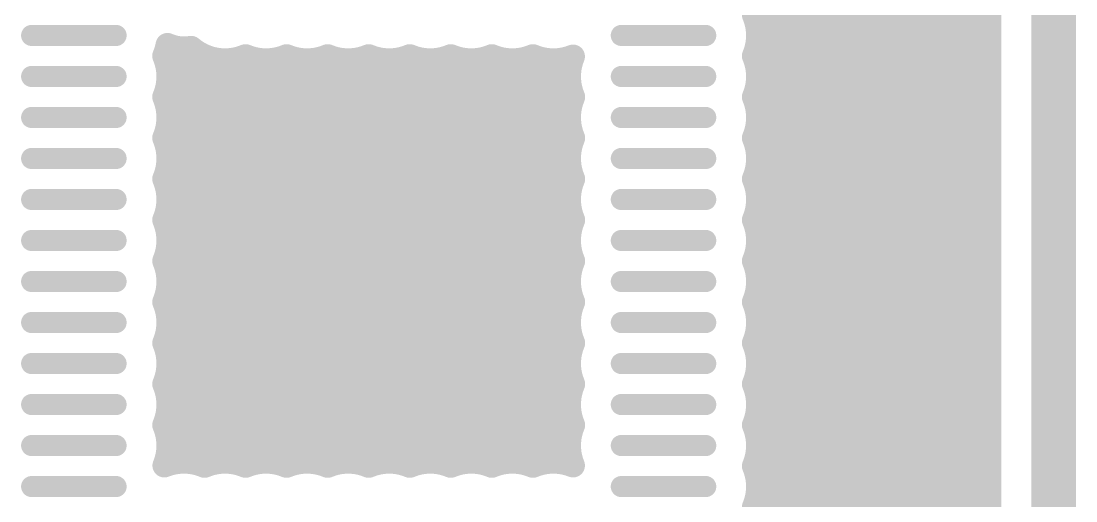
# Model space of a CAD drawing. Header units: inches. Extents: x 0 to 226, y 0 to 70.
# Drawn here: x 40.08 to 49.07, y 51.54 to 55.63 of the extents above; entities that cross this region are included whole.
import ezdxf

# ---------------------------------------------------------------- set-up
doc = ezdxf.new("R2010")
doc.units = ezdxf.units.IN
for name, color, linetype in [('Keep-Out Layer', 6, 'Continuous'), ('Multi-Layer', 9, 'Continuous'), ('Top Layer', 1, 'Continuous')]:
    doc.layers.add(name, color=color, linetype=linetype)

msp = doc.modelspace()

# ---------------------------------------------------------------- linework, layer by layer
at = {"layer": 'Keep-Out Layer'}
msp.add_lwpolyline([(48.881, 44.8641, 0.381, 0.381, 0), (48.881, 69.6942, 0.381, 0.381, 0)], format="xyseb", dxfattribs=at)
at = {"layer": 'Multi-Layer'}
for points in [[(41.6822, 54.8059, 0.2794, 0.2794, 1), (41.9616, 54.8059, 0.2794, 0.2794, 1)], [(44.1206, 54.8059, 0.2794, 0.2794, 1), (44.4, 54.8059, 0.2794, 0.2794, 1)], [(42.9014, 53.5867, 0.2794, 0.2794, 1), (43.1808, 53.5867, 0.2794, 0.2794, 1)], [(41.6822, 52.3675, 0.2794, 0.2794, 1), (41.9616, 52.3675, 0.2794, 0.2794, 1)], [(44.1206, 52.3675, 0.2794, 0.2794, 1), (44.4, 52.3675, 0.2794, 0.2794, 1)]]:
    msp.add_lwpolyline(points, format="xyseb", close=True, dxfattribs=at)
at = {"layer": 'Top Layer'}
for points in [[(47.1792, 45.4102, 0.2032, 0.2032, 0), (47.1792, 63.3706, 0.2032, 0.2032, 0)], [(47.3824, 45.4102, 0.2032, 0.2032, 0), (47.3824, 63.3706, 0.2032, 0.2032, 0)], [(47.5856, 45.4102, 0.2032, 0.2032, 0), (47.5856, 63.3706, 0.2032, 0.2032, 0)], [(47.7888, 45.4102, 0.2032, 0.2032, 0), (47.7888, 63.3706, 0.2032, 0.2032, 0)], [(47.992, 45.4102, 0.2032, 0.2032, 0), (47.992, 63.3706, 0.2032, 0.2032, 0)], [(48.1952, 45.4102, 0.2032, 0.2032, 0), (48.1952, 63.3706, 0.2032, 0.2032, 0)], [(48.3349, 45.4102, 0.2032, 0.2032, 0), (48.3349, 63.3706, 0.2032, 0.2032, 0)], [(46.3664, 45.4102, 0.2032, 0.2032, 0), (46.3664, 57.3656, 0.2032, 0.2032, 0)], [(46.5696, 45.4102, 0.2032, 0.2032, 0), (46.5696, 57.3656, 0.2032, 0.2032, 0)], [(46.7728, 45.4102, 0.2032, 0.2032, 0), (46.7728, 57.3656, 0.2032, 0.2032, 0)], [(46.976, 45.4102, 0.2032, 0.2032, 0), (46.976, 57.3656, 0.2032, 0.2032, 0)], [(46.3607, 55.8617, 0.2032, 0.2032, -0.101243), (46.3249, 55.6867, 0.2032, 0.2032, 0)], [(46.3249, 55.6867, 0.2032, 0.2032, -0.101243), (46.3607, 55.5117, 0.2032, 0.2032, 0)], [(46.3539, 55.5897, 0.2032, 0.2032, 0), (48.3349, 55.5897, 0.2032, 0.2032, 0)], [(40.8871, 55.5117, 0.18, 0.18, 0), (40.1671, 55.5117, 0.18, 0.18, 0)], [(45.1951, 55.5117, 0.18, 0.18, 0), (45.9151, 55.5117, 0.18, 0.18, 0)], [(46.3607, 55.5117, 0.2032, 0.2032, -0.101243), (46.3249, 55.3367, 0.2032, 0.2032, 0)], [(41.3255, 55.4315, 0.2032, 0.2032, -0.055703), (41.2969, 55.3367, 0.2032, 0.2032, 0)], [(41.5265, 55.4068, 0.2032, 0.2032, -0.150573), (41.3255, 55.4315, 0.2032, 0.2032, 0)], [(41.4896, 51.873, 0.2032, 0.2032, 0), (41.4896, 55.4022, 0.2032, 0.2032, 0)], [(41.9911, 55.3356, 0.2032, 0.2032, -0.285141), (41.5265, 55.4068, 0.2032, 0.2032, 0)], [(41.2969, 55.3367, 0.2032, 0.2032, -0.101243), (41.3327, 55.1617, 0.2032, 0.2032, 0)], [(41.3148, 55.3865, 0.2032, 0.2032, 0), (41.5521, 55.3865, 0.2032, 0.2032, 0)], [(41.6928, 51.8562, 0.2032, 0.2032, 0), (41.6928, 55.3172, 0.2032, 0.2032, 0)], [(41.896, 51.8664, 0.2032, 0.2032, 0), (41.896, 55.307, 0.2032, 0.2032, 0)], [(42.3411, 55.3356, 0.2032, 0.2032, -0.204583), (41.9911, 55.3356, 0.2032, 0.2032, 0)], [(42.0992, 51.8686, 0.2032, 0.2032, 0), (42.0992, 55.3049, 0.2032, 0.2032, 0)], [(42.3024, 51.8523, 0.2032, 0.2032, 0), (42.3024, 55.3212, 0.2032, 0.2032, 0)], [(42.6911, 55.3356, 0.2032, 0.2032, -0.204583), (42.3411, 55.3356, 0.2032, 0.2032, 0)], [(43.0411, 55.3356, 0.2032, 0.2032, -0.204583), (42.6911, 55.3356, 0.2032, 0.2032, 0)], [(42.7088, 51.8449, 0.2032, 0.2032, 0), (42.7088, 55.3285, 0.2032, 0.2032, 0)], [(43.3911, 55.3356, 0.2032, 0.2032, -0.204583), (43.0411, 55.3356, 0.2032, 0.2032, 0)], [(43.1152, 51.862, 0.2032, 0.2032, 0), (43.1152, 55.3114, 0.2032, 0.2032, 0)], [(43.3184, 51.8617, 0.2032, 0.2032, 0), (43.3184, 55.3117, 0.2032, 0.2032, 0)], [(43.7411, 55.3356, 0.2032, 0.2032, -0.204583), (43.3911, 55.3356, 0.2032, 0.2032, 0)], [(43.7248, 51.8444, 0.2032, 0.2032, 0), (43.7248, 55.329, 0.2032, 0.2032, 0)], [(44.0911, 55.3356, 0.2032, 0.2032, -0.204583), (43.7411, 55.3356, 0.2032, 0.2032, 0)], [(44.4411, 55.3356, 0.2032, 0.2032, -0.204583), (44.0911, 55.3356, 0.2032, 0.2032, 0)], [(44.1312, 51.8527, 0.2032, 0.2032, 0), (44.1312, 55.3207, 0.2032, 0.2032, 0)], [(44.3344, 51.8683, 0.2032, 0.2032, 0), (44.3344, 55.3051, 0.2032, 0.2032, 0)], [(44.7836, 55.3324, 0.2032, 0.2032, -0.199779), (44.4411, 55.3356, 0.2032, 0.2032, 0)], [(44.5376, 51.8666, 0.2032, 0.2032, 0), (44.5376, 55.3068, 0.2032, 0.2032, 0)], [(44.7408, 51.8558, 0.2032, 0.2032, 0), (44.7408, 55.3176, 0.2032, 0.2032, 0)], [(44.7853, 54.9867, 0.2032, 0.2032, -0.201881), (44.7836, 55.3324, 0.2032, 0.2032, 0)], [(46.3249, 55.3367, 0.2032, 0.2032, -0.101243), (46.3607, 55.1617, 0.2032, 0.2032, 0)], [(46.3428, 55.3865, 0.2032, 0.2032, 0), (48.3349, 55.3865, 0.2032, 0.2032, 0)], [(42.5056, 51.8735, 0.2032, 0.2032, 0), (42.5056, 55.2999, 0.2032, 0.2032, 0)], [(42.912, 51.8712, 0.2032, 0.2032, 0), (42.912, 55.3022, 0.2032, 0.2032, 0)], [(43.5216, 51.8714, 0.2032, 0.2032, 0), (43.5216, 55.302, 0.2032, 0.2032, 0)], [(43.928, 51.8735, 0.2032, 0.2032, 0), (43.928, 55.3, 0.2032, 0.2032, 0)], [(40.8871, 55.1617, 0.18, 0.18, 0), (40.1671, 55.1617, 0.18, 0.18, 0)], [(41.3327, 55.1617, 0.2032, 0.2032, -0.101243), (41.2969, 54.9867, 0.2032, 0.2032, 0)], [(41.3322, 55.1833, 0.2032, 0.2032, 0), (44.7501, 55.1833, 0.2032, 0.2032, 0)], [(45.1951, 55.1617, 0.18, 0.18, 0), (45.9151, 55.1617, 0.18, 0.18, 0)], [(46.3607, 55.1617, 0.2032, 0.2032, -0.101243), (46.3249, 54.9867, 0.2032, 0.2032, 0)], [(46.3602, 55.1833, 0.2032, 0.2032, 0), (48.3349, 55.1833, 0.2032, 0.2032, 0)], [(41.2969, 54.9867, 0.2032, 0.2032, -0.101243), (41.3327, 54.8117, 0.2032, 0.2032, 0)], [(41.2997, 54.9801, 0.2032, 0.2032, 0), (44.7826, 54.9801, 0.2032, 0.2032, 0)], [(44.7853, 54.6367, 0.2032, 0.2032, -0.204583), (44.7853, 54.9867, 0.2032, 0.2032, 0)], [(46.3249, 54.9867, 0.2032, 0.2032, -0.101243), (46.3607, 54.8117, 0.2032, 0.2032, 0)], [(46.3277, 54.9801, 0.2032, 0.2032, 0), (48.3349, 54.9801, 0.2032, 0.2032, 0)], [(40.8871, 54.8117, 0.18, 0.18, 0), (40.1671, 54.8117, 0.18, 0.18, 0)], [(41.3327, 54.8117, 0.2032, 0.2032, -0.101243), (41.2969, 54.6367, 0.2032, 0.2032, 0)], [(41.3314, 54.7769, 0.2032, 0.2032, 0), (44.7509, 54.7769, 0.2032, 0.2032, 0)], [(45.1951, 54.8117, 0.18, 0.18, 0), (45.9151, 54.8117, 0.18, 0.18, 0)], [(46.3607, 54.8117, 0.2032, 0.2032, -0.101243), (46.3249, 54.6367, 0.2032, 0.2032, 0)], [(46.3594, 54.7769, 0.2032, 0.2032, 0), (48.3349, 54.7769, 0.2032, 0.2032, 0)], [(41.2969, 54.6367, 0.2032, 0.2032, -0.101243), (41.3327, 54.4617, 0.2032, 0.2032, 0)], [(44.7853, 54.2867, 0.2032, 0.2032, -0.204583), (44.7853, 54.6367, 0.2032, 0.2032, 0)], [(46.3249, 54.6367, 0.2032, 0.2032, -0.101243), (46.3607, 54.4617, 0.2032, 0.2032, 0)], [(41.3185, 54.5737, 0.2032, 0.2032, 0), (44.7638, 54.5737, 0.2032, 0.2032, 0)], [(46.3465, 54.5737, 0.2032, 0.2032, 0), (48.3349, 54.5737, 0.2032, 0.2032, 0)], [(40.8871, 54.4617, 0.18, 0.18, 0), (40.1671, 54.4617, 0.18, 0.18, 0)], [(41.3327, 54.4617, 0.2032, 0.2032, -0.101243), (41.2969, 54.2867, 0.2032, 0.2032, 0)], [(45.1951, 54.4617, 0.18, 0.18, 0), (45.9151, 54.4617, 0.18, 0.18, 0)], [(46.3607, 54.4617, 0.2032, 0.2032, -0.101243), (46.3249, 54.2867, 0.2032, 0.2032, 0)], [(41.3233, 54.3705, 0.2032, 0.2032, 0), (44.759, 54.3705, 0.2032, 0.2032, 0)], [(46.3513, 54.3705, 0.2032, 0.2032, 0), (48.3349, 54.3705, 0.2032, 0.2032, 0)], [(41.2969, 54.2867, 0.2032, 0.2032, -0.101243), (41.3327, 54.1117, 0.2032, 0.2032, 0)], [(44.7853, 53.9367, 0.2032, 0.2032, -0.204583), (44.7853, 54.2867, 0.2032, 0.2032, 0)], [(46.3249, 54.2867, 0.2032, 0.2032, -0.101243), (46.3607, 54.1117, 0.2032, 0.2032, 0)], [(41.3293, 54.1673, 0.2032, 0.2032, 0), (44.753, 54.1673, 0.2032, 0.2032, 0)], [(46.3573, 54.1673, 0.2032, 0.2032, 0), (48.3349, 54.1673, 0.2032, 0.2032, 0)], [(40.8871, 54.1117, 0.18, 0.18, 0), (40.1671, 54.1117, 0.18, 0.18, 0)], [(41.3327, 54.1117, 0.2032, 0.2032, -0.101243), (41.2969, 53.9367, 0.2032, 0.2032, 0)], [(45.1951, 54.1117, 0.18, 0.18, 0), (45.9151, 54.1117, 0.18, 0.18, 0)], [(46.3607, 54.1117, 0.2032, 0.2032, -0.101243), (46.3249, 53.9367, 0.2032, 0.2032, 0)], [(41.3076, 53.9641, 0.2032, 0.2032, 0), (44.7747, 53.9641, 0.2032, 0.2032, 0)], [(46.3356, 53.9641, 0.2032, 0.2032, 0), (48.3349, 53.9641, 0.2032, 0.2032, 0)], [(41.2969, 53.9367, 0.2032, 0.2032, -0.101243), (41.3327, 53.7617, 0.2032, 0.2032, 0)], [(44.7853, 53.5867, 0.2032, 0.2032, -0.204584), (44.7853, 53.9367, 0.2032, 0.2032, 0)], [(46.3249, 53.9367, 0.2032, 0.2032, -0.101243), (46.3607, 53.7617, 0.2032, 0.2032, 0)], [(40.8871, 53.7617, 0.18, 0.18, 0), (40.1671, 53.7617, 0.18, 0.18, 0)], [(41.3327, 53.7617, 0.2032, 0.2032, -0.101244), (41.2969, 53.5867, 0.2032, 0.2032, 0)], [(41.3327, 53.7609, 0.2032, 0.2032, 0), (44.7495, 53.7609, 0.2032, 0.2032, 0)], [(45.1951, 53.7617, 0.18, 0.18, 0), (45.9151, 53.7617, 0.18, 0.18, 0)], [(46.3607, 53.7617, 0.2032, 0.2032, -0.101244), (46.3249, 53.5867, 0.2032, 0.2032, 0)], [(46.3607, 53.7609, 0.2032, 0.2032, 0), (48.3349, 53.7609, 0.2032, 0.2032, 0)], [(41.2969, 53.5867, 0.2032, 0.2032, -0.101244), (41.3327, 53.4117, 0.2032, 0.2032, 0)], [(41.3082, 53.5577, 0.2032, 0.2032, 0), (44.7741, 53.5577, 0.2032, 0.2032, 0)], [(44.7853, 53.2367, 0.2032, 0.2032, -0.204584), (44.7853, 53.5867, 0.2032, 0.2032, 0)], [(46.3249, 53.5867, 0.2032, 0.2032, -0.101244), (46.3607, 53.4117, 0.2032, 0.2032, 0)], [(46.3362, 53.5577, 0.2032, 0.2032, 0), (48.3349, 53.5577, 0.2032, 0.2032, 0)], [(40.8871, 53.4117, 0.18, 0.18, 0), (40.1671, 53.4117, 0.18, 0.18, 0)], [(41.3327, 53.4117, 0.2032, 0.2032, -0.101243), (41.2969, 53.2367, 0.2032, 0.2032, 0)], [(41.3291, 53.3545, 0.2032, 0.2032, 0), (44.7532, 53.3545, 0.2032, 0.2032, 0)], [(45.1951, 53.4117, 0.18, 0.18, 0), (45.9151, 53.4117, 0.18, 0.18, 0)], [(46.3607, 53.4117, 0.2032, 0.2032, -0.101243), (46.3249, 53.2367, 0.2032, 0.2032, 0)], [(46.3571, 53.3545, 0.2032, 0.2032, 0), (48.3349, 53.3545, 0.2032, 0.2032, 0)], [(41.2969, 53.2367, 0.2032, 0.2032, -0.101243), (41.3327, 53.0617, 0.2032, 0.2032, 0)], [(44.7853, 52.8867, 0.2032, 0.2032, -0.204583), (44.7853, 53.2367, 0.2032, 0.2032, 0)], [(46.3249, 53.2367, 0.2032, 0.2032, -0.101243), (46.3607, 53.0617, 0.2032, 0.2032, 0)], [(41.3237, 53.1513, 0.2032, 0.2032, 0), (44.7586, 53.1513, 0.2032, 0.2032, 0)], [(46.3517, 53.1513, 0.2032, 0.2032, 0), (48.3349, 53.1513, 0.2032, 0.2032, 0)], [(41.3327, 53.0617, 0.2032, 0.2032, -0.101243), (41.2969, 52.8867, 0.2032, 0.2032, 0)], [(46.3607, 53.0617, 0.2032, 0.2032, -0.101243), (46.3249, 52.8867, 0.2032, 0.2032, 0)], [(40.8871, 53.0617, 0.18, 0.18, 0), (40.1671, 53.0617, 0.18, 0.18, 0)], [(45.1951, 53.0617, 0.18, 0.18, 0), (45.9151, 53.0617, 0.18, 0.18, 0)], [(41.2969, 52.8867, 0.2032, 0.2032, -0.101243), (41.3327, 52.7117, 0.2032, 0.2032, 0)], [(41.318, 52.9481, 0.2032, 0.2032, 0), (44.7643, 52.9481, 0.2032, 0.2032, 0)], [(44.7853, 52.5367, 0.2032, 0.2032, -0.204583), (44.7853, 52.8867, 0.2032, 0.2032, 0)], [(46.3249, 52.8867, 0.2032, 0.2032, -0.101243), (46.3607, 52.7117, 0.2032, 0.2032, 0)], [(46.346, 52.9481, 0.2032, 0.2032, 0), (48.3349, 52.9481, 0.2032, 0.2032, 0)], [(40.8871, 52.7117, 0.18, 0.18, 0), (40.1671, 52.7117, 0.18, 0.18, 0)], [(41.3327, 52.7117, 0.2032, 0.2032, -0.101243), (41.2969, 52.5367, 0.2032, 0.2032, 0)], [(41.3315, 52.7449, 0.2032, 0.2032, 0), (44.7508, 52.7449, 0.2032, 0.2032, 0)], [(45.1951, 52.7117, 0.18, 0.18, 0), (45.9151, 52.7117, 0.18, 0.18, 0)], [(46.3607, 52.7117, 0.2032, 0.2032, -0.101243), (46.3249, 52.5367, 0.2032, 0.2032, 0)], [(46.3595, 52.7449, 0.2032, 0.2032, 0), (48.3349, 52.7449, 0.2032, 0.2032, 0)], [(41.2969, 52.5367, 0.2032, 0.2032, -0.101243), (41.3327, 52.3617, 0.2032, 0.2032, 0)], [(41.299, 52.5417, 0.2032, 0.2032, 0), (44.7833, 52.5417, 0.2032, 0.2032, 0)], [(44.7853, 52.1867, 0.2032, 0.2032, -0.204583), (44.7853, 52.5367, 0.2032, 0.2032, 0)], [(46.3249, 52.5367, 0.2032, 0.2032, -0.101243), (46.3607, 52.3617, 0.2032, 0.2032, 0)], [(46.327, 52.5417, 0.2032, 0.2032, 0), (48.3349, 52.5417, 0.2032, 0.2032, 0)], [(40.8871, 52.3617, 0.18, 0.18, 0), (40.1671, 52.3617, 0.18, 0.18, 0)], [(41.3327, 52.3617, 0.2032, 0.2032, -0.101243), (41.2969, 52.1867, 0.2032, 0.2032, 0)], [(41.3321, 52.3385, 0.2032, 0.2032, 0), (44.7501, 52.3385, 0.2032, 0.2032, 0)], [(45.1951, 52.3617, 0.18, 0.18, 0), (45.9151, 52.3617, 0.18, 0.18, 0)], [(46.3607, 52.3617, 0.2032, 0.2032, -0.101243), (46.3249, 52.1867, 0.2032, 0.2032, 0)], [(46.3601, 52.3385, 0.2032, 0.2032, 0), (48.3349, 52.3385, 0.2032, 0.2032, 0)], [(41.2969, 52.1867, 0.2032, 0.2032, -0.101243), (41.3327, 52.0117, 0.2032, 0.2032, 0)], [(44.7836, 51.841, 0.2032, 0.2032, -0.201886), (44.7853, 52.1867, 0.2032, 0.2032, 0)], [(46.3249, 52.1867, 0.2032, 0.2032, -0.101243), (46.3607, 52.0117, 0.2032, 0.2032, 0)], [(41.3153, 52.1353, 0.2032, 0.2032, 0), (44.767, 52.1353, 0.2032, 0.2032, 0)], [(46.3433, 52.1353, 0.2032, 0.2032, 0), (48.3349, 52.1353, 0.2032, 0.2032, 0)], [(40.8871, 52.0117, 0.18, 0.18, 0), (40.1671, 52.0117, 0.18, 0.18, 0)], [(41.3327, 52.0117, 0.2032, 0.2032, -0.098629), (41.2987, 51.841, 0.2032, 0.2032, 0)], [(45.1951, 52.0117, 0.18, 0.18, 0), (45.9151, 52.0117, 0.18, 0.18, 0)], [(46.3607, 52.0117, 0.2032, 0.2032, -0.101243), (46.3249, 51.8367, 0.2032, 0.2032, 0)], [(41.3256, 51.9321, 0.2032, 0.2032, 0), (44.7567, 51.9321, 0.2032, 0.2032, 0)], [(46.3536, 51.9321, 0.2032, 0.2032, 0), (48.3349, 51.9321, 0.2032, 0.2032, 0)], [(41.2987, 51.841, 0.2032, 0.2032, -0.199787), (41.6412, 51.8378, 0.2032, 0.2032, 0)], [(41.6412, 51.8378, 0.2032, 0.2032, -0.204583), (41.9911, 51.8378, 0.2032, 0.2032, 0)], [(41.9911, 51.8378, 0.2032, 0.2032, -0.204583), (42.3411, 51.8378, 0.2032, 0.2032, 0)], [(42.3411, 51.8378, 0.2032, 0.2032, -0.204583), (42.6911, 51.8378, 0.2032, 0.2032, 0)], [(42.6911, 51.8378, 0.2032, 0.2032, -0.204583), (43.0411, 51.8378, 0.2032, 0.2032, 0)], [(43.0411, 51.8378, 0.2032, 0.2032, -0.204583), (43.3911, 51.8378, 0.2032, 0.2032, 0)], [(43.3911, 51.8378, 0.2032, 0.2032, -0.204583), (43.7411, 51.8378, 0.2032, 0.2032, 0)], [(43.7411, 51.8378, 0.2032, 0.2032, -0.204583), (44.0911, 51.8378, 0.2032, 0.2032, 0)], [(44.0911, 51.8378, 0.2032, 0.2032, -0.204583), (44.4411, 51.8378, 0.2032, 0.2032, 0)], [(44.4411, 51.8378, 0.2032, 0.2032, -0.199782), (44.7836, 51.841, 0.2032, 0.2032, 0)], [(46.3249, 51.8367, 0.2032, 0.2032, -0.101243), (46.3607, 51.6617, 0.2032, 0.2032, 0)], [(46.3557, 51.7289, 0.2032, 0.2032, 0), (48.3349, 51.7289, 0.2032, 0.2032, 0)], [(40.8871, 51.6617, 0.18, 0.18, 0), (40.1671, 51.6617, 0.18, 0.18, 0)], [(45.1951, 51.6617, 0.18, 0.18, 0), (45.9151, 51.6617, 0.18, 0.18, 0)], [(46.3607, 51.6617, 0.2032, 0.2032, -0.101243), (46.3249, 51.4867, 0.2032, 0.2032, 0)], [(46.3249, 51.4867, 0.2032, 0.2032, -0.101243), (46.3607, 51.3117, 0.2032, 0.2032, 0)], [(46.3395, 51.5257, 0.2032, 0.2032, 0), (48.3349, 51.5257, 0.2032, 0.2032, 0)]]:
    msp.add_lwpolyline(points, format="xyseb", dxfattribs=at)
for points in [[(47.6168, 55.6783, 0.3048, 0.3048, 1), (47.9216, 55.6783, 0.3048, 0.3048, 1)], [(46.2741, 55.6867, 0.1016, 0.1016, 1), (46.3757, 55.6867, 0.1016, 0.1016, 1)], [(46.2741, 55.6867, 0.1016, 0.1016, 1), (46.3757, 55.6867, 0.1016, 0.1016, 1)], [(46.3031, 55.5897, 0.1016, 0.1016, 1), (46.4047, 55.5897, 0.1016, 0.1016, 1)], [(48.2841, 55.5897, 0.1016, 0.1016, 1), (48.3857, 55.5897, 0.1016, 0.1016, 1)], [(40.1221, 55.5117, 0.09, 0.09, 1), (40.2121, 55.5117, 0.09, 0.09, 1)], [(40.8421, 55.5117, 0.09, 0.09, 1), (40.9321, 55.5117, 0.09, 0.09, 1)], [(45.1501, 55.5117, 0.09, 0.09, 1), (45.2401, 55.5117, 0.09, 0.09, 1)], [(45.8701, 55.5117, 0.09, 0.09, 1), (45.9601, 55.5117, 0.09, 0.09, 1)], [(46.3099, 55.5117, 0.1016, 0.1016, 1), (46.4115, 55.5117, 0.1016, 0.1016, 1)], [(46.3099, 55.5117, 0.1016, 0.1016, 1), (46.4115, 55.5117, 0.1016, 0.1016, 1)], [(41.2747, 55.4315, 0.1016, 0.1016, 1), (41.3763, 55.4315, 0.1016, 0.1016, 1)], [(41.2747, 55.4315, 0.1016, 0.1016, 1), (41.3763, 55.4315, 0.1016, 0.1016, 1)], [(41.4388, 55.4022, 0.1016, 0.1016, 1), (41.5404, 55.4022, 0.1016, 0.1016, 1)], [(41.4757, 55.4068, 0.1016, 0.1016, 1), (41.5773, 55.4068, 0.1016, 0.1016, 1)], [(41.4757, 55.4068, 0.1016, 0.1016, 1), (41.5773, 55.4068, 0.1016, 0.1016, 1)], [(41.2461, 55.3367, 0.1016, 0.1016, 1), (41.3477, 55.3367, 0.1016, 0.1016, 1)], [(41.2461, 55.3367, 0.1016, 0.1016, 1), (41.3477, 55.3367, 0.1016, 0.1016, 1)], [(41.264, 55.3865, 0.1016, 0.1016, 1), (41.3656, 55.3865, 0.1016, 0.1016, 1)], [(41.5013, 55.3865, 0.1016, 0.1016, 1), (41.6029, 55.3865, 0.1016, 0.1016, 1)], [(41.642, 55.3172, 0.1016, 0.1016, 1), (41.7436, 55.3172, 0.1016, 0.1016, 1)], [(41.8452, 55.307, 0.1016, 0.1016, 1), (41.9468, 55.307, 0.1016, 0.1016, 1)], [(41.9403, 55.3356, 0.1016, 0.1016, 1), (42.0419, 55.3356, 0.1016, 0.1016, 1)], [(41.9403, 55.3356, 0.1016, 0.1016, 1), (42.0419, 55.3356, 0.1016, 0.1016, 1)], [(42.0484, 55.3049, 0.1016, 0.1016, 1), (42.15, 55.3049, 0.1016, 0.1016, 1)], [(42.2516, 55.3212, 0.1016, 0.1016, 1), (42.3532, 55.3212, 0.1016, 0.1016, 1)], [(42.2903, 55.3356, 0.1016, 0.1016, 1), (42.3919, 55.3356, 0.1016, 0.1016, 1)], [(42.2903, 55.3356, 0.1016, 0.1016, 1), (42.3919, 55.3356, 0.1016, 0.1016, 1)], [(42.6403, 55.3356, 0.1016, 0.1016, 1), (42.7419, 55.3356, 0.1016, 0.1016, 1)], [(42.6403, 55.3356, 0.1016, 0.1016, 1), (42.7419, 55.3356, 0.1016, 0.1016, 1)], [(42.658, 55.3285, 0.1016, 0.1016, 1), (42.7596, 55.3285, 0.1016, 0.1016, 1)], [(42.9903, 55.3356, 0.1016, 0.1016, 1), (43.0919, 55.3356, 0.1016, 0.1016, 1)], [(42.9903, 55.3356, 0.1016, 0.1016, 1), (43.0919, 55.3356, 0.1016, 0.1016, 1)], [(43.0644, 55.3114, 0.1016, 0.1016, 1), (43.166, 55.3114, 0.1016, 0.1016, 1)], [(43.2676, 55.3117, 0.1016, 0.1016, 1), (43.3692, 55.3117, 0.1016, 0.1016, 1)], [(43.3403, 55.3356, 0.1016, 0.1016, 1), (43.4419, 55.3356, 0.1016, 0.1016, 1)], [(43.3403, 55.3356, 0.1016, 0.1016, 1), (43.4419, 55.3356, 0.1016, 0.1016, 1)], [(43.674, 55.329, 0.1016, 0.1016, 1), (43.7756, 55.329, 0.1016, 0.1016, 1)], [(43.6903, 55.3356, 0.1016, 0.1016, 1), (43.7919, 55.3356, 0.1016, 0.1016, 1)], [(43.6903, 55.3356, 0.1016, 0.1016, 1), (43.7919, 55.3356, 0.1016, 0.1016, 1)], [(44.0403, 55.3356, 0.1016, 0.1016, 1), (44.1419, 55.3356, 0.1016, 0.1016, 1)], [(44.0403, 55.3356, 0.1016, 0.1016, 1), (44.1419, 55.3356, 0.1016, 0.1016, 1)], [(44.0804, 55.3207, 0.1016, 0.1016, 1), (44.182, 55.3207, 0.1016, 0.1016, 1)], [(44.2836, 55.3051, 0.1016, 0.1016, 1), (44.3852, 55.3051, 0.1016, 0.1016, 1)], [(44.3903, 55.3356, 0.1016, 0.1016, 1), (44.4919, 55.3356, 0.1016, 0.1016, 1)], [(44.3903, 55.3356, 0.1016, 0.1016, 1), (44.4919, 55.3356, 0.1016, 0.1016, 1)], [(44.4868, 55.3068, 0.1016, 0.1016, 1), (44.5884, 55.3068, 0.1016, 0.1016, 1)], [(44.69, 55.3176, 0.1016, 0.1016, 1), (44.7916, 55.3176, 0.1016, 0.1016, 1)], [(44.7328, 55.3324, 0.1016, 0.1016, 1), (44.8344, 55.3324, 0.1016, 0.1016, 1)], [(44.7328, 55.3324, 0.1016, 0.1016, 1), (44.8344, 55.3324, 0.1016, 0.1016, 1)], [(46.2741, 55.3367, 0.1016, 0.1016, 1), (46.3757, 55.3367, 0.1016, 0.1016, 1)], [(46.2741, 55.3367, 0.1016, 0.1016, 1), (46.3757, 55.3367, 0.1016, 0.1016, 1)], [(46.292, 55.3865, 0.1016, 0.1016, 1), (46.3936, 55.3865, 0.1016, 0.1016, 1)], [(46.6557, 55.1597, 0.3048, 0.3048, 1), (46.9605, 55.1597, 0.3048, 0.3048, 1)], [(48.2841, 55.3865, 0.1016, 0.1016, 1), (48.3857, 55.3865, 0.1016, 0.1016, 1)], [(42.4548, 55.2999, 0.1016, 0.1016, 1), (42.5564, 55.2999, 0.1016, 0.1016, 1)], [(42.8612, 55.3022, 0.1016, 0.1016, 1), (42.9628, 55.3022, 0.1016, 0.1016, 1)], [(43.4708, 55.302, 0.1016, 0.1016, 1), (43.5724, 55.302, 0.1016, 0.1016, 1)], [(43.8772, 55.3, 0.1016, 0.1016, 1), (43.9788, 55.3, 0.1016, 0.1016, 1)], [(40.1221, 55.1617, 0.09, 0.09, 1), (40.2121, 55.1617, 0.09, 0.09, 1)], [(40.8421, 55.1617, 0.09, 0.09, 1), (40.9321, 55.1617, 0.09, 0.09, 1)], [(41.2814, 55.1833, 0.1016, 0.1016, 1), (41.383, 55.1833, 0.1016, 0.1016, 1)], [(41.2819, 55.1617, 0.1016, 0.1016, 1), (41.3835, 55.1617, 0.1016, 0.1016, 1)], [(41.2819, 55.1617, 0.1016, 0.1016, 1), (41.3835, 55.1617, 0.1016, 0.1016, 1)], [(44.6993, 55.1833, 0.1016, 0.1016, 1), (44.8009, 55.1833, 0.1016, 0.1016, 1)], [(45.1501, 55.1617, 0.09, 0.09, 1), (45.2401, 55.1617, 0.09, 0.09, 1)], [(45.8701, 55.1617, 0.09, 0.09, 1), (45.9601, 55.1617, 0.09, 0.09, 1)], [(46.3094, 55.1833, 0.1016, 0.1016, 1), (46.411, 55.1833, 0.1016, 0.1016, 1)], [(46.3099, 55.1617, 0.1016, 0.1016, 1), (46.4115, 55.1617, 0.1016, 0.1016, 1)], [(46.3099, 55.1617, 0.1016, 0.1016, 1), (46.4115, 55.1617, 0.1016, 0.1016, 1)], [(48.2841, 55.1833, 0.1016, 0.1016, 1), (48.3857, 55.1833, 0.1016, 0.1016, 1)], [(41.2461, 54.9867, 0.1016, 0.1016, 1), (41.3477, 54.9867, 0.1016, 0.1016, 1)], [(41.2461, 54.9867, 0.1016, 0.1016, 1), (41.3477, 54.9867, 0.1016, 0.1016, 1)], [(41.2489, 54.9801, 0.1016, 0.1016, 1), (41.3505, 54.9801, 0.1016, 0.1016, 1)], [(41.6822, 54.8059, 0.2794, 0.2794, 1), (41.9616, 54.8059, 0.2794, 0.2794, 1)], [(42.8887, 54.8059, 0.3048, 0.3048, 1), (43.1935, 54.8059, 0.3048, 0.3048, 1)], [(44.1206, 54.8059, 0.2794, 0.2794, 1), (44.4, 54.8059, 0.2794, 0.2794, 1)], [(44.7318, 54.9801, 0.1016, 0.1016, 1), (44.8334, 54.9801, 0.1016, 0.1016, 1)], [(44.7345, 54.9867, 0.1016, 0.1016, 1), (44.8361, 54.9867, 0.1016, 0.1016, 1)], [(44.7345, 54.9867, 0.1016, 0.1016, 1), (44.8361, 54.9867, 0.1016, 0.1016, 1)], [(46.2741, 54.9867, 0.1016, 0.1016, 1), (46.3757, 54.9867, 0.1016, 0.1016, 1)], [(46.2741, 54.9867, 0.1016, 0.1016, 1), (46.3757, 54.9867, 0.1016, 0.1016, 1)], [(46.2769, 54.9801, 0.1016, 0.1016, 1), (46.3785, 54.9801, 0.1016, 0.1016, 1)], [(48.2841, 54.9801, 0.1016, 0.1016, 1), (48.3857, 54.9801, 0.1016, 0.1016, 1)], [(40.1221, 54.8117, 0.09, 0.09, 1), (40.2121, 54.8117, 0.09, 0.09, 1)], [(40.8421, 54.8117, 0.09, 0.09, 1), (40.9321, 54.8117, 0.09, 0.09, 1)], [(41.2806, 54.7769, 0.1016, 0.1016, 1), (41.3822, 54.7769, 0.1016, 0.1016, 1)], [(41.2819, 54.8117, 0.1016, 0.1016, 1), (41.3835, 54.8117, 0.1016, 0.1016, 1)], [(41.2819, 54.8117, 0.1016, 0.1016, 1), (41.3835, 54.8117, 0.1016, 0.1016, 1)], [(44.7001, 54.7769, 0.1016, 0.1016, 1), (44.8017, 54.7769, 0.1016, 0.1016, 1)], [(45.1501, 54.8117, 0.09, 0.09, 1), (45.2401, 54.8117, 0.09, 0.09, 1)], [(45.8701, 54.8117, 0.09, 0.09, 1), (45.9601, 54.8117, 0.09, 0.09, 1)], [(46.3086, 54.7769, 0.1016, 0.1016, 1), (46.4102, 54.7769, 0.1016, 0.1016, 1)], [(46.3099, 54.8117, 0.1016, 0.1016, 1), (46.4115, 54.8117, 0.1016, 0.1016, 1)], [(46.3099, 54.8117, 0.1016, 0.1016, 1), (46.4115, 54.8117, 0.1016, 0.1016, 1)], [(48.2841, 54.7769, 0.1016, 0.1016, 1), (48.3857, 54.7769, 0.1016, 0.1016, 1)], [(41.2461, 54.6367, 0.1016, 0.1016, 1), (41.3477, 54.6367, 0.1016, 0.1016, 1)], [(41.2461, 54.6367, 0.1016, 0.1016, 1), (41.3477, 54.6367, 0.1016, 0.1016, 1)], [(44.7345, 54.6367, 0.1016, 0.1016, 1), (44.8361, 54.6367, 0.1016, 0.1016, 1)], [(44.7345, 54.6367, 0.1016, 0.1016, 1), (44.8361, 54.6367, 0.1016, 0.1016, 1)], [(46.2741, 54.6367, 0.1016, 0.1016, 1), (46.3757, 54.6367, 0.1016, 0.1016, 1)], [(46.2741, 54.6367, 0.1016, 0.1016, 1), (46.3757, 54.6367, 0.1016, 0.1016, 1)], [(41.2677, 54.5737, 0.1016, 0.1016, 1), (41.3693, 54.5737, 0.1016, 0.1016, 1)], [(44.713, 54.5737, 0.1016, 0.1016, 1), (44.8146, 54.5737, 0.1016, 0.1016, 1)], [(46.2957, 54.5737, 0.1016, 0.1016, 1), (46.3973, 54.5737, 0.1016, 0.1016, 1)], [(48.2841, 54.5737, 0.1016, 0.1016, 1), (48.3857, 54.5737, 0.1016, 0.1016, 1)], [(40.1221, 54.4617, 0.09, 0.09, 1), (40.2121, 54.4617, 0.09, 0.09, 1)], [(40.8421, 54.4617, 0.09, 0.09, 1), (40.9321, 54.4617, 0.09, 0.09, 1)], [(41.2819, 54.4617, 0.1016, 0.1016, 1), (41.3835, 54.4617, 0.1016, 0.1016, 1)], [(41.2819, 54.4617, 0.1016, 0.1016, 1), (41.3835, 54.4617, 0.1016, 0.1016, 1)], [(43.5627, 54.2317, 0.3048, 0.3048, 1), (43.8675, 54.2317, 0.3048, 0.3048, 1)], [(45.1501, 54.4617, 0.09, 0.09, 1), (45.2401, 54.4617, 0.09, 0.09, 1)], [(45.8701, 54.4617, 0.09, 0.09, 1), (45.9601, 54.4617, 0.09, 0.09, 1)], [(46.3099, 54.4617, 0.1016, 0.1016, 1), (46.4115, 54.4617, 0.1016, 0.1016, 1)], [(46.3099, 54.4617, 0.1016, 0.1016, 1), (46.4115, 54.4617, 0.1016, 0.1016, 1)], [(41.2725, 54.3705, 0.1016, 0.1016, 1), (41.3741, 54.3705, 0.1016, 0.1016, 1)], [(44.7082, 54.3705, 0.1016, 0.1016, 1), (44.8098, 54.3705, 0.1016, 0.1016, 1)], [(46.3005, 54.3705, 0.1016, 0.1016, 1), (46.4021, 54.3705, 0.1016, 0.1016, 1)], [(48.2841, 54.3705, 0.1016, 0.1016, 1), (48.3857, 54.3705, 0.1016, 0.1016, 1)], [(41.2461, 54.2867, 0.1016, 0.1016, 1), (41.3477, 54.2867, 0.1016, 0.1016, 1)], [(41.2461, 54.2867, 0.1016, 0.1016, 1), (41.3477, 54.2867, 0.1016, 0.1016, 1)], [(42.1609, 54.0963, 0.3048, 0.3048, 1), (42.4657, 54.0963, 0.3048, 0.3048, 1)], [(44.7345, 54.2867, 0.1016, 0.1016, 1), (44.8361, 54.2867, 0.1016, 0.1016, 1)], [(44.7345, 54.2867, 0.1016, 0.1016, 1), (44.8361, 54.2867, 0.1016, 0.1016, 1)], [(46.2741, 54.2867, 0.1016, 0.1016, 1), (46.3757, 54.2867, 0.1016, 0.1016, 1)], [(46.2741, 54.2867, 0.1016, 0.1016, 1), (46.3757, 54.2867, 0.1016, 0.1016, 1)], [(41.2785, 54.1673, 0.1016, 0.1016, 1), (41.3801, 54.1673, 0.1016, 0.1016, 1)], [(44.7022, 54.1673, 0.1016, 0.1016, 1), (44.8038, 54.1673, 0.1016, 0.1016, 1)], [(46.3065, 54.1673, 0.1016, 0.1016, 1), (46.4081, 54.1673, 0.1016, 0.1016, 1)], [(48.2841, 54.1673, 0.1016, 0.1016, 1), (48.3857, 54.1673, 0.1016, 0.1016, 1)], [(40.1221, 54.1117, 0.09, 0.09, 1), (40.2121, 54.1117, 0.09, 0.09, 1)], [(40.8421, 54.1117, 0.09, 0.09, 1), (40.9321, 54.1117, 0.09, 0.09, 1)], [(41.2819, 54.1117, 0.1016, 0.1016, 1), (41.3835, 54.1117, 0.1016, 0.1016, 1)], [(41.2819, 54.1117, 0.1016, 0.1016, 1), (41.3835, 54.1117, 0.1016, 0.1016, 1)], [(45.1501, 54.1117, 0.09, 0.09, 1), (45.2401, 54.1117, 0.09, 0.09, 1)], [(45.8701, 54.1117, 0.09, 0.09, 1), (45.9601, 54.1117, 0.09, 0.09, 1)], [(46.3099, 54.1117, 0.1016, 0.1016, 1), (46.4115, 54.1117, 0.1016, 0.1016, 1)], [(46.3099, 54.1117, 0.1016, 0.1016, 1), (46.4115, 54.1117, 0.1016, 0.1016, 1)], [(41.2568, 53.9641, 0.1016, 0.1016, 1), (41.3584, 53.9641, 0.1016, 0.1016, 1)], [(44.7239, 53.9641, 0.1016, 0.1016, 1), (44.8255, 53.9641, 0.1016, 0.1016, 1)], [(46.2848, 53.9641, 0.1016, 0.1016, 1), (46.3864, 53.9641, 0.1016, 0.1016, 1)], [(48.2841, 53.9641, 0.1016, 0.1016, 1), (48.3857, 53.9641, 0.1016, 0.1016, 1)], [(41.2461, 53.9367, 0.1016, 0.1016, 1), (41.3477, 53.9367, 0.1016, 0.1016, 1)], [(41.2461, 53.9367, 0.1016, 0.1016, 1), (41.3477, 53.9367, 0.1016, 0.1016, 1)], [(44.7345, 53.9367, 0.1016, 0.1016, 1), (44.8361, 53.9367, 0.1016, 0.1016, 1)], [(44.7345, 53.9367, 0.1016, 0.1016, 1), (44.8361, 53.9367, 0.1016, 0.1016, 1)], [(46.2741, 53.9367, 0.1016, 0.1016, 1), (46.3757, 53.9367, 0.1016, 0.1016, 1)], [(46.2741, 53.9367, 0.1016, 0.1016, 1), (46.3757, 53.9367, 0.1016, 0.1016, 1)], [(46.6791, 53.6862, 0.3048, 0.3048, 1), (46.9839, 53.6862, 0.3048, 0.3048, 1)], [(41.6695, 53.5867, 0.3048, 0.3048, 1), (41.9743, 53.5867, 0.3048, 0.3048, 1)], [(44.1079, 53.5867, 0.3048, 0.3048, 1), (44.4127, 53.5867, 0.3048, 0.3048, 1)], [(40.1221, 53.7617, 0.09, 0.09, 1), (40.2121, 53.7617, 0.09, 0.09, 1)], [(40.8421, 53.7617, 0.09, 0.09, 1), (40.9321, 53.7617, 0.09, 0.09, 1)], [(41.2819, 53.7617, 0.1016, 0.1016, 1), (41.3835, 53.7617, 0.1016, 0.1016, 1)], [(41.2819, 53.7617, 0.1016, 0.1016, 1), (41.3835, 53.7617, 0.1016, 0.1016, 1)], [(41.2819, 53.7609, 0.1016, 0.1016, 1), (41.3835, 53.7609, 0.1016, 0.1016, 1)], [(42.9014, 53.5867, 0.2794, 0.2794, 1), (43.1808, 53.5867, 0.2794, 0.2794, 1)], [(44.6987, 53.7609, 0.1016, 0.1016, 1), (44.8003, 53.7609, 0.1016, 0.1016, 1)], [(45.1501, 53.7617, 0.09, 0.09, 1), (45.2401, 53.7617, 0.09, 0.09, 1)], [(45.8701, 53.7617, 0.09, 0.09, 1), (45.9601, 53.7617, 0.09, 0.09, 1)], [(46.3099, 53.7617, 0.1016, 0.1016, 1), (46.4115, 53.7617, 0.1016, 0.1016, 1)], [(46.3099, 53.7617, 0.1016, 0.1016, 1), (46.4115, 53.7617, 0.1016, 0.1016, 1)], [(46.3099, 53.7609, 0.1016, 0.1016, 1), (46.4115, 53.7609, 0.1016, 0.1016, 1)], [(48.2841, 53.7609, 0.1016, 0.1016, 1), (48.3857, 53.7609, 0.1016, 0.1016, 1)], [(41.2461, 53.5867, 0.1016, 0.1016, 1), (41.3477, 53.5867, 0.1016, 0.1016, 1)], [(41.2461, 53.5867, 0.1016, 0.1016, 1), (41.3477, 53.5867, 0.1016, 0.1016, 1)], [(41.2574, 53.5577, 0.1016, 0.1016, 1), (41.359, 53.5577, 0.1016, 0.1016, 1)], [(44.7233, 53.5577, 0.1016, 0.1016, 1), (44.8249, 53.5577, 0.1016, 0.1016, 1)], [(44.7345, 53.5867, 0.1016, 0.1016, 1), (44.8361, 53.5867, 0.1016, 0.1016, 1)], [(44.7345, 53.5867, 0.1016, 0.1016, 1), (44.8361, 53.5867, 0.1016, 0.1016, 1)], [(46.2741, 53.5867, 0.1016, 0.1016, 1), (46.3757, 53.5867, 0.1016, 0.1016, 1)], [(46.2741, 53.5867, 0.1016, 0.1016, 1), (46.3757, 53.5867, 0.1016, 0.1016, 1)], [(46.2854, 53.5577, 0.1016, 0.1016, 1), (46.387, 53.5577, 0.1016, 0.1016, 1)], [(48.2841, 53.5577, 0.1016, 0.1016, 1), (48.3857, 53.5577, 0.1016, 0.1016, 1)], [(40.1221, 53.4117, 0.09, 0.09, 1), (40.2121, 53.4117, 0.09, 0.09, 1)], [(40.8421, 53.4117, 0.09, 0.09, 1), (40.9321, 53.4117, 0.09, 0.09, 1)], [(41.2783, 53.3545, 0.1016, 0.1016, 1), (41.3799, 53.3545, 0.1016, 0.1016, 1)], [(41.2819, 53.4117, 0.1016, 0.1016, 1), (41.3835, 53.4117, 0.1016, 0.1016, 1)], [(41.2819, 53.4117, 0.1016, 0.1016, 1), (41.3835, 53.4117, 0.1016, 0.1016, 1)], [(44.7024, 53.3545, 0.1016, 0.1016, 1), (44.804, 53.3545, 0.1016, 0.1016, 1)], [(45.1501, 53.4117, 0.09, 0.09, 1), (45.2401, 53.4117, 0.09, 0.09, 1)], [(45.8701, 53.4117, 0.09, 0.09, 1), (45.9601, 53.4117, 0.09, 0.09, 1)], [(46.3063, 53.3545, 0.1016, 0.1016, 1), (46.4079, 53.3545, 0.1016, 0.1016, 1)], [(46.3099, 53.4117, 0.1016, 0.1016, 1), (46.4115, 53.4117, 0.1016, 0.1016, 1)], [(46.3099, 53.4117, 0.1016, 0.1016, 1), (46.4115, 53.4117, 0.1016, 0.1016, 1)], [(48.2841, 53.3545, 0.1016, 0.1016, 1), (48.3857, 53.3545, 0.1016, 0.1016, 1)], [(41.2461, 53.2367, 0.1016, 0.1016, 1), (41.3477, 53.2367, 0.1016, 0.1016, 1)], [(41.2461, 53.2367, 0.1016, 0.1016, 1), (41.3477, 53.2367, 0.1016, 0.1016, 1)], [(44.7345, 53.2367, 0.1016, 0.1016, 1), (44.8361, 53.2367, 0.1016, 0.1016, 1)], [(44.7345, 53.2367, 0.1016, 0.1016, 1), (44.8361, 53.2367, 0.1016, 0.1016, 1)], [(46.2741, 53.2367, 0.1016, 0.1016, 1), (46.3757, 53.2367, 0.1016, 0.1016, 1)], [(46.2741, 53.2367, 0.1016, 0.1016, 1), (46.3757, 53.2367, 0.1016, 0.1016, 1)], [(41.2729, 53.1513, 0.1016, 0.1016, 1), (41.3745, 53.1513, 0.1016, 0.1016, 1)], [(42.1862, 52.9423, 0.3048, 0.3048, 1), (42.491, 52.9423, 0.3048, 0.3048, 1)], [(43.5493, 52.9661, 0.3048, 0.3048, 1), (43.8541, 52.9661, 0.3048, 0.3048, 1)], [(44.7078, 53.1513, 0.1016, 0.1016, 1), (44.8094, 53.1513, 0.1016, 0.1016, 1)], [(46.3009, 53.1513, 0.1016, 0.1016, 1), (46.4025, 53.1513, 0.1016, 0.1016, 1)], [(48.2841, 53.1513, 0.1016, 0.1016, 1), (48.3857, 53.1513, 0.1016, 0.1016, 1)], [(41.2819, 53.0617, 0.1016, 0.1016, 1), (41.3835, 53.0617, 0.1016, 0.1016, 1)], [(41.2819, 53.0617, 0.1016, 0.1016, 1), (41.3835, 53.0617, 0.1016, 0.1016, 1)], [(46.3099, 53.0617, 0.1016, 0.1016, 1), (46.4115, 53.0617, 0.1016, 0.1016, 1)], [(46.3099, 53.0617, 0.1016, 0.1016, 1), (46.4115, 53.0617, 0.1016, 0.1016, 1)], [(40.1221, 53.0617, 0.09, 0.09, 1), (40.2121, 53.0617, 0.09, 0.09, 1)], [(40.8421, 53.0617, 0.09, 0.09, 1), (40.9321, 53.0617, 0.09, 0.09, 1)], [(45.1501, 53.0617, 0.09, 0.09, 1), (45.2401, 53.0617, 0.09, 0.09, 1)], [(45.8701, 53.0617, 0.09, 0.09, 1), (45.9601, 53.0617, 0.09, 0.09, 1)], [(41.2461, 52.8867, 0.1016, 0.1016, 1), (41.3477, 52.8867, 0.1016, 0.1016, 1)], [(41.2461, 52.8867, 0.1016, 0.1016, 1), (41.3477, 52.8867, 0.1016, 0.1016, 1)], [(41.2672, 52.9481, 0.1016, 0.1016, 1), (41.3688, 52.9481, 0.1016, 0.1016, 1)], [(44.7135, 52.9481, 0.1016, 0.1016, 1), (44.8151, 52.9481, 0.1016, 0.1016, 1)], [(44.7345, 52.8867, 0.1016, 0.1016, 1), (44.8361, 52.8867, 0.1016, 0.1016, 1)], [(44.7345, 52.8867, 0.1016, 0.1016, 1), (44.8361, 52.8867, 0.1016, 0.1016, 1)], [(46.2741, 52.8867, 0.1016, 0.1016, 1), (46.3757, 52.8867, 0.1016, 0.1016, 1)], [(46.2741, 52.8867, 0.1016, 0.1016, 1), (46.3757, 52.8867, 0.1016, 0.1016, 1)], [(46.2952, 52.9481, 0.1016, 0.1016, 1), (46.3968, 52.9481, 0.1016, 0.1016, 1)], [(46.6791, 52.6794, 0.3048, 0.3048, 1), (46.9839, 52.6794, 0.3048, 0.3048, 1)], [(48.2841, 52.9481, 0.1016, 0.1016, 1), (48.3857, 52.9481, 0.1016, 0.1016, 1)], [(40.1221, 52.7117, 0.09, 0.09, 1), (40.2121, 52.7117, 0.09, 0.09, 1)], [(40.8421, 52.7117, 0.09, 0.09, 1), (40.9321, 52.7117, 0.09, 0.09, 1)], [(41.2807, 52.7449, 0.1016, 0.1016, 1), (41.3823, 52.7449, 0.1016, 0.1016, 1)], [(41.2819, 52.7117, 0.1016, 0.1016, 1), (41.3835, 52.7117, 0.1016, 0.1016, 1)], [(41.2819, 52.7117, 0.1016, 0.1016, 1), (41.3835, 52.7117, 0.1016, 0.1016, 1)], [(44.7, 52.7449, 0.1016, 0.1016, 1), (44.8016, 52.7449, 0.1016, 0.1016, 1)], [(45.1501, 52.7117, 0.09, 0.09, 1), (45.2401, 52.7117, 0.09, 0.09, 1)], [(45.8701, 52.7117, 0.09, 0.09, 1), (45.9601, 52.7117, 0.09, 0.09, 1)], [(46.3087, 52.7449, 0.1016, 0.1016, 1), (46.4103, 52.7449, 0.1016, 0.1016, 1)], [(46.3099, 52.7117, 0.1016, 0.1016, 1), (46.4115, 52.7117, 0.1016, 0.1016, 1)], [(46.3099, 52.7117, 0.1016, 0.1016, 1), (46.4115, 52.7117, 0.1016, 0.1016, 1)], [(48.2841, 52.7449, 0.1016, 0.1016, 1), (48.3857, 52.7449, 0.1016, 0.1016, 1)], [(41.2461, 52.5367, 0.1016, 0.1016, 1), (41.3477, 52.5367, 0.1016, 0.1016, 1)], [(41.2461, 52.5367, 0.1016, 0.1016, 1), (41.3477, 52.5367, 0.1016, 0.1016, 1)], [(41.2482, 52.5417, 0.1016, 0.1016, 1), (41.3498, 52.5417, 0.1016, 0.1016, 1)], [(41.6822, 52.3675, 0.2794, 0.2794, 1), (41.9616, 52.3675, 0.2794, 0.2794, 1)], [(42.8887, 52.3675, 0.3048, 0.3048, 1), (43.1935, 52.3675, 0.3048, 0.3048, 1)], [(44.1206, 52.3675, 0.2794, 0.2794, 1), (44.4, 52.3675, 0.2794, 0.2794, 1)], [(44.7325, 52.5417, 0.1016, 0.1016, 1), (44.8341, 52.5417, 0.1016, 0.1016, 1)], [(44.7345, 52.5367, 0.1016, 0.1016, 1), (44.8361, 52.5367, 0.1016, 0.1016, 1)], [(44.7345, 52.5367, 0.1016, 0.1016, 1), (44.8361, 52.5367, 0.1016, 0.1016, 1)], [(46.2741, 52.5367, 0.1016, 0.1016, 1), (46.3757, 52.5367, 0.1016, 0.1016, 1)], [(46.2741, 52.5367, 0.1016, 0.1016, 1), (46.3757, 52.5367, 0.1016, 0.1016, 1)], [(46.2762, 52.5417, 0.1016, 0.1016, 1), (46.3778, 52.5417, 0.1016, 0.1016, 1)], [(48.2841, 52.5417, 0.1016, 0.1016, 1), (48.3857, 52.5417, 0.1016, 0.1016, 1)], [(40.1221, 52.3617, 0.09, 0.09, 1), (40.2121, 52.3617, 0.09, 0.09, 1)], [(40.8421, 52.3617, 0.09, 0.09, 1), (40.9321, 52.3617, 0.09, 0.09, 1)], [(41.2813, 52.3385, 0.1016, 0.1016, 1), (41.3829, 52.3385, 0.1016, 0.1016, 1)], [(41.2819, 52.3617, 0.1016, 0.1016, 1), (41.3835, 52.3617, 0.1016, 0.1016, 1)], [(41.2819, 52.3617, 0.1016, 0.1016, 1), (41.3835, 52.3617, 0.1016, 0.1016, 1)], [(44.6993, 52.3385, 0.1016, 0.1016, 1), (44.8009, 52.3385, 0.1016, 0.1016, 1)], [(45.1501, 52.3617, 0.09, 0.09, 1), (45.2401, 52.3617, 0.09, 0.09, 1)], [(45.8701, 52.3617, 0.09, 0.09, 1), (45.9601, 52.3617, 0.09, 0.09, 1)], [(46.3093, 52.3385, 0.1016, 0.1016, 1), (46.4109, 52.3385, 0.1016, 0.1016, 1)], [(46.3099, 52.3617, 0.1016, 0.1016, 1), (46.4115, 52.3617, 0.1016, 0.1016, 1)], [(46.3099, 52.3617, 0.1016, 0.1016, 1), (46.4115, 52.3617, 0.1016, 0.1016, 1)], [(48.2841, 52.3385, 0.1016, 0.1016, 1), (48.3857, 52.3385, 0.1016, 0.1016, 1)], [(41.2461, 52.1867, 0.1016, 0.1016, 1), (41.3477, 52.1867, 0.1016, 0.1016, 1)], [(41.2461, 52.1867, 0.1016, 0.1016, 1), (41.3477, 52.1867, 0.1016, 0.1016, 1)], [(44.7345, 52.1867, 0.1016, 0.1016, 1), (44.8361, 52.1867, 0.1016, 0.1016, 1)], [(44.7345, 52.1867, 0.1016, 0.1016, 1), (44.8361, 52.1867, 0.1016, 0.1016, 1)], [(46.2741, 52.1867, 0.1016, 0.1016, 1), (46.3757, 52.1867, 0.1016, 0.1016, 1)], [(46.2741, 52.1867, 0.1016, 0.1016, 1), (46.3757, 52.1867, 0.1016, 0.1016, 1)], [(41.2645, 52.1353, 0.1016, 0.1016, 1), (41.3661, 52.1353, 0.1016, 0.1016, 1)], [(44.7162, 52.1353, 0.1016, 0.1016, 1), (44.8178, 52.1353, 0.1016, 0.1016, 1)], [(46.2925, 52.1353, 0.1016, 0.1016, 1), (46.3941, 52.1353, 0.1016, 0.1016, 1)], [(48.2841, 52.1353, 0.1016, 0.1016, 1), (48.3857, 52.1353, 0.1016, 0.1016, 1)], [(40.1221, 52.0117, 0.09, 0.09, 1), (40.2121, 52.0117, 0.09, 0.09, 1)], [(40.8421, 52.0117, 0.09, 0.09, 1), (40.9321, 52.0117, 0.09, 0.09, 1)], [(41.2819, 52.0117, 0.1016, 0.1016, 1), (41.3835, 52.0117, 0.1016, 0.1016, 1)], [(41.2819, 52.0117, 0.1016, 0.1016, 1), (41.3835, 52.0117, 0.1016, 0.1016, 1)], [(45.1501, 52.0117, 0.09, 0.09, 1), (45.2401, 52.0117, 0.09, 0.09, 1)], [(45.8701, 52.0117, 0.09, 0.09, 1), (45.9601, 52.0117, 0.09, 0.09, 1)], [(46.3099, 52.0117, 0.1016, 0.1016, 1), (46.4115, 52.0117, 0.1016, 0.1016, 1)], [(46.3099, 52.0117, 0.1016, 0.1016, 1), (46.4115, 52.0117, 0.1016, 0.1016, 1)], [(41.2748, 51.9321, 0.1016, 0.1016, 1), (41.3764, 51.9321, 0.1016, 0.1016, 1)], [(44.7059, 51.9321, 0.1016, 0.1016, 1), (44.8075, 51.9321, 0.1016, 0.1016, 1)], [(46.3028, 51.9321, 0.1016, 0.1016, 1), (46.4044, 51.9321, 0.1016, 0.1016, 1)], [(48.2841, 51.9321, 0.1016, 0.1016, 1), (48.3857, 51.9321, 0.1016, 0.1016, 1)], [(41.2479, 51.841, 0.1016, 0.1016, 1), (41.3495, 51.841, 0.1016, 0.1016, 1)], [(41.2479, 51.841, 0.1016, 0.1016, 1), (41.3495, 51.841, 0.1016, 0.1016, 1)], [(41.4388, 51.873, 0.1016, 0.1016, 1), (41.5404, 51.873, 0.1016, 0.1016, 1)], [(41.5904, 51.8378, 0.1016, 0.1016, 1), (41.692, 51.8378, 0.1016, 0.1016, 1)], [(41.5904, 51.8378, 0.1016, 0.1016, 1), (41.692, 51.8378, 0.1016, 0.1016, 1)], [(41.642, 51.8562, 0.1016, 0.1016, 1), (41.7436, 51.8562, 0.1016, 0.1016, 1)], [(41.8452, 51.8664, 0.1016, 0.1016, 1), (41.9468, 51.8664, 0.1016, 0.1016, 1)], [(41.9403, 51.8378, 0.1016, 0.1016, 1), (42.0419, 51.8378, 0.1016, 0.1016, 1)], [(41.9403, 51.8378, 0.1016, 0.1016, 1), (42.0419, 51.8378, 0.1016, 0.1016, 1)], [(42.0484, 51.8686, 0.1016, 0.1016, 1), (42.15, 51.8686, 0.1016, 0.1016, 1)], [(42.2516, 51.8523, 0.1016, 0.1016, 1), (42.3532, 51.8523, 0.1016, 0.1016, 1)], [(42.2903, 51.8378, 0.1016, 0.1016, 1), (42.3919, 51.8378, 0.1016, 0.1016, 1)], [(42.2903, 51.8378, 0.1016, 0.1016, 1), (42.3919, 51.8378, 0.1016, 0.1016, 1)], [(42.4548, 51.8735, 0.1016, 0.1016, 1), (42.5564, 51.8735, 0.1016, 0.1016, 1)], [(42.6403, 51.8378, 0.1016, 0.1016, 1), (42.7419, 51.8378, 0.1016, 0.1016, 1)], [(42.6403, 51.8378, 0.1016, 0.1016, 1), (42.7419, 51.8378, 0.1016, 0.1016, 1)], [(42.658, 51.8449, 0.1016, 0.1016, 1), (42.7596, 51.8449, 0.1016, 0.1016, 1)], [(42.8612, 51.8712, 0.1016, 0.1016, 1), (42.9628, 51.8712, 0.1016, 0.1016, 1)], [(42.9903, 51.8378, 0.1016, 0.1016, 1), (43.0919, 51.8378, 0.1016, 0.1016, 1)], [(42.9903, 51.8378, 0.1016, 0.1016, 1), (43.0919, 51.8378, 0.1016, 0.1016, 1)], [(43.0644, 51.862, 0.1016, 0.1016, 1), (43.166, 51.862, 0.1016, 0.1016, 1)], [(43.2676, 51.8617, 0.1016, 0.1016, 1), (43.3692, 51.8617, 0.1016, 0.1016, 1)], [(43.3403, 51.8378, 0.1016, 0.1016, 1), (43.4419, 51.8378, 0.1016, 0.1016, 1)], [(43.3403, 51.8378, 0.1016, 0.1016, 1), (43.4419, 51.8378, 0.1016, 0.1016, 1)], [(43.4708, 51.8714, 0.1016, 0.1016, 1), (43.5724, 51.8714, 0.1016, 0.1016, 1)], [(43.674, 51.8444, 0.1016, 0.1016, 1), (43.7756, 51.8444, 0.1016, 0.1016, 1)], [(43.6903, 51.8378, 0.1016, 0.1016, 1), (43.7919, 51.8378, 0.1016, 0.1016, 1)], [(43.6903, 51.8378, 0.1016, 0.1016, 1), (43.7919, 51.8378, 0.1016, 0.1016, 1)], [(43.8772, 51.8735, 0.1016, 0.1016, 1), (43.9788, 51.8735, 0.1016, 0.1016, 1)], [(44.0403, 51.8378, 0.1016, 0.1016, 1), (44.1419, 51.8378, 0.1016, 0.1016, 1)], [(44.0403, 51.8378, 0.1016, 0.1016, 1), (44.1419, 51.8378, 0.1016, 0.1016, 1)], [(44.0804, 51.8527, 0.1016, 0.1016, 1), (44.182, 51.8527, 0.1016, 0.1016, 1)], [(44.2836, 51.8683, 0.1016, 0.1016, 1), (44.3852, 51.8683, 0.1016, 0.1016, 1)], [(44.3903, 51.8378, 0.1016, 0.1016, 1), (44.4919, 51.8378, 0.1016, 0.1016, 1)], [(44.3903, 51.8378, 0.1016, 0.1016, 1), (44.4919, 51.8378, 0.1016, 0.1016, 1)], [(44.4868, 51.8666, 0.1016, 0.1016, 1), (44.5884, 51.8666, 0.1016, 0.1016, 1)], [(44.69, 51.8558, 0.1016, 0.1016, 1), (44.7916, 51.8558, 0.1016, 0.1016, 1)], [(44.7328, 51.841, 0.1016, 0.1016, 1), (44.8344, 51.841, 0.1016, 0.1016, 1)], [(44.7328, 51.841, 0.1016, 0.1016, 1), (44.8344, 51.841, 0.1016, 0.1016, 1)], [(46.2741, 51.8367, 0.1016, 0.1016, 1), (46.3757, 51.8367, 0.1016, 0.1016, 1)], [(46.2741, 51.8367, 0.1016, 0.1016, 1), (46.3757, 51.8367, 0.1016, 0.1016, 1)], [(46.6791, 51.6727, 0.3048, 0.3048, 1), (46.9839, 51.6727, 0.3048, 0.3048, 1)], [(46.3049, 51.7289, 0.1016, 0.1016, 1), (46.4065, 51.7289, 0.1016, 0.1016, 1)], [(48.2841, 51.7289, 0.1016, 0.1016, 1), (48.3857, 51.7289, 0.1016, 0.1016, 1)], [(40.1221, 51.6617, 0.09, 0.09, 1), (40.2121, 51.6617, 0.09, 0.09, 1)], [(40.8421, 51.6617, 0.09, 0.09, 1), (40.9321, 51.6617, 0.09, 0.09, 1)], [(45.1501, 51.6617, 0.09, 0.09, 1), (45.2401, 51.6617, 0.09, 0.09, 1)], [(45.8701, 51.6617, 0.09, 0.09, 1), (45.9601, 51.6617, 0.09, 0.09, 1)], [(46.3099, 51.6617, 0.1016, 0.1016, 1), (46.4115, 51.6617, 0.1016, 0.1016, 1)], [(46.3099, 51.6617, 0.1016, 0.1016, 1), (46.4115, 51.6617, 0.1016, 0.1016, 1)], [(46.2741, 51.4867, 0.1016, 0.1016, 1), (46.3757, 51.4867, 0.1016, 0.1016, 1)], [(46.2741, 51.4867, 0.1016, 0.1016, 1), (46.3757, 51.4867, 0.1016, 0.1016, 1)], [(46.2887, 51.5257, 0.1016, 0.1016, 1), (46.3903, 51.5257, 0.1016, 0.1016, 1)], [(47.4274, 51.2822, 0.3048, 0.3048, 1), (47.7322, 51.2822, 0.3048, 0.3048, 1)], [(48.2841, 51.5257, 0.1016, 0.1016, 1), (48.3857, 51.5257, 0.1016, 0.1016, 1)]]:
    msp.add_lwpolyline(points, format="xyseb", close=True, dxfattribs=at)
for points in [[(41.4414, 55.193), (41.4414, 53.796), (42.8384, 55.193), (42.8384, 53.796)], [(43.2444, 55.193), (43.2444, 53.796), (44.6414, 55.193), (44.6414, 53.796)], [(41.4414, 53.39), (41.4414, 51.993), (42.8384, 53.39), (42.8384, 51.993)], [(43.2444, 53.39), (43.2444, 51.993), (44.6414, 53.39), (44.6414, 51.993)]]:
    msp.add_solid(points, dxfattribs=at)

doc.saveas('drawing.dxf')
